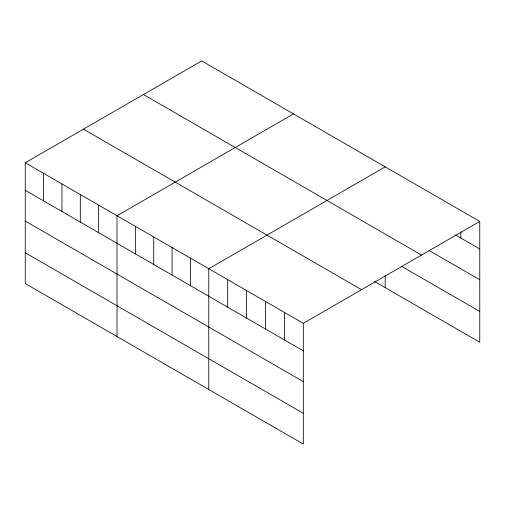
<?xml version="1.0" encoding="UTF-8"?>
<svg xmlns="http://www.w3.org/2000/svg" width="505" height="505" viewBox="0 0 505 505"><rect width="100%" height="100%" fill="white"/><g stroke="black" fill="none" stroke-linecap="round" stroke-linejoin="round"><path stroke-width="0.76" d="M25.25 162.768L303.316 323.307L303.316 444.097L25.25 283.551L25.25 162.768L201.684 60.903L479.75 221.449L479.75 342.232L374.331 281.367M293.443 113.884L117.015 215.749L117.015 336.532M385.208 166.865L208.773 268.723L208.773 389.513M303.316 323.307L479.75 221.449M455.441 234.939L479.75 248.971M429.105 250.505L479.75 279.751M143.458 94.523L421.53 255.063M401.412 266.23L479.75 311.459M83.47 129.154L361.542 289.693M25.25 190.297L303.316 350.836M25.25 221.07L303.316 381.61M25.25 252.778L303.316 413.317M460.844 231.763L460.844 238.057M385.208 275.339L385.208 287.648M284.41 312.393L284.41 339.922M265.497 301.472L265.497 329.001M246.591 290.558L246.591 318.087M227.686 279.644L227.686 307.166M190.423 258.131L190.423 285.653M172.066 247.532L172.066 275.061M153.716 236.94L153.716 264.462M135.365 226.341L135.365 253.87M98.658 205.15L98.658 232.679M80.308 194.558L80.308 222.08M61.957 183.959L61.957 211.488M43.6 173.366L43.6 200.889"/></g></svg>
